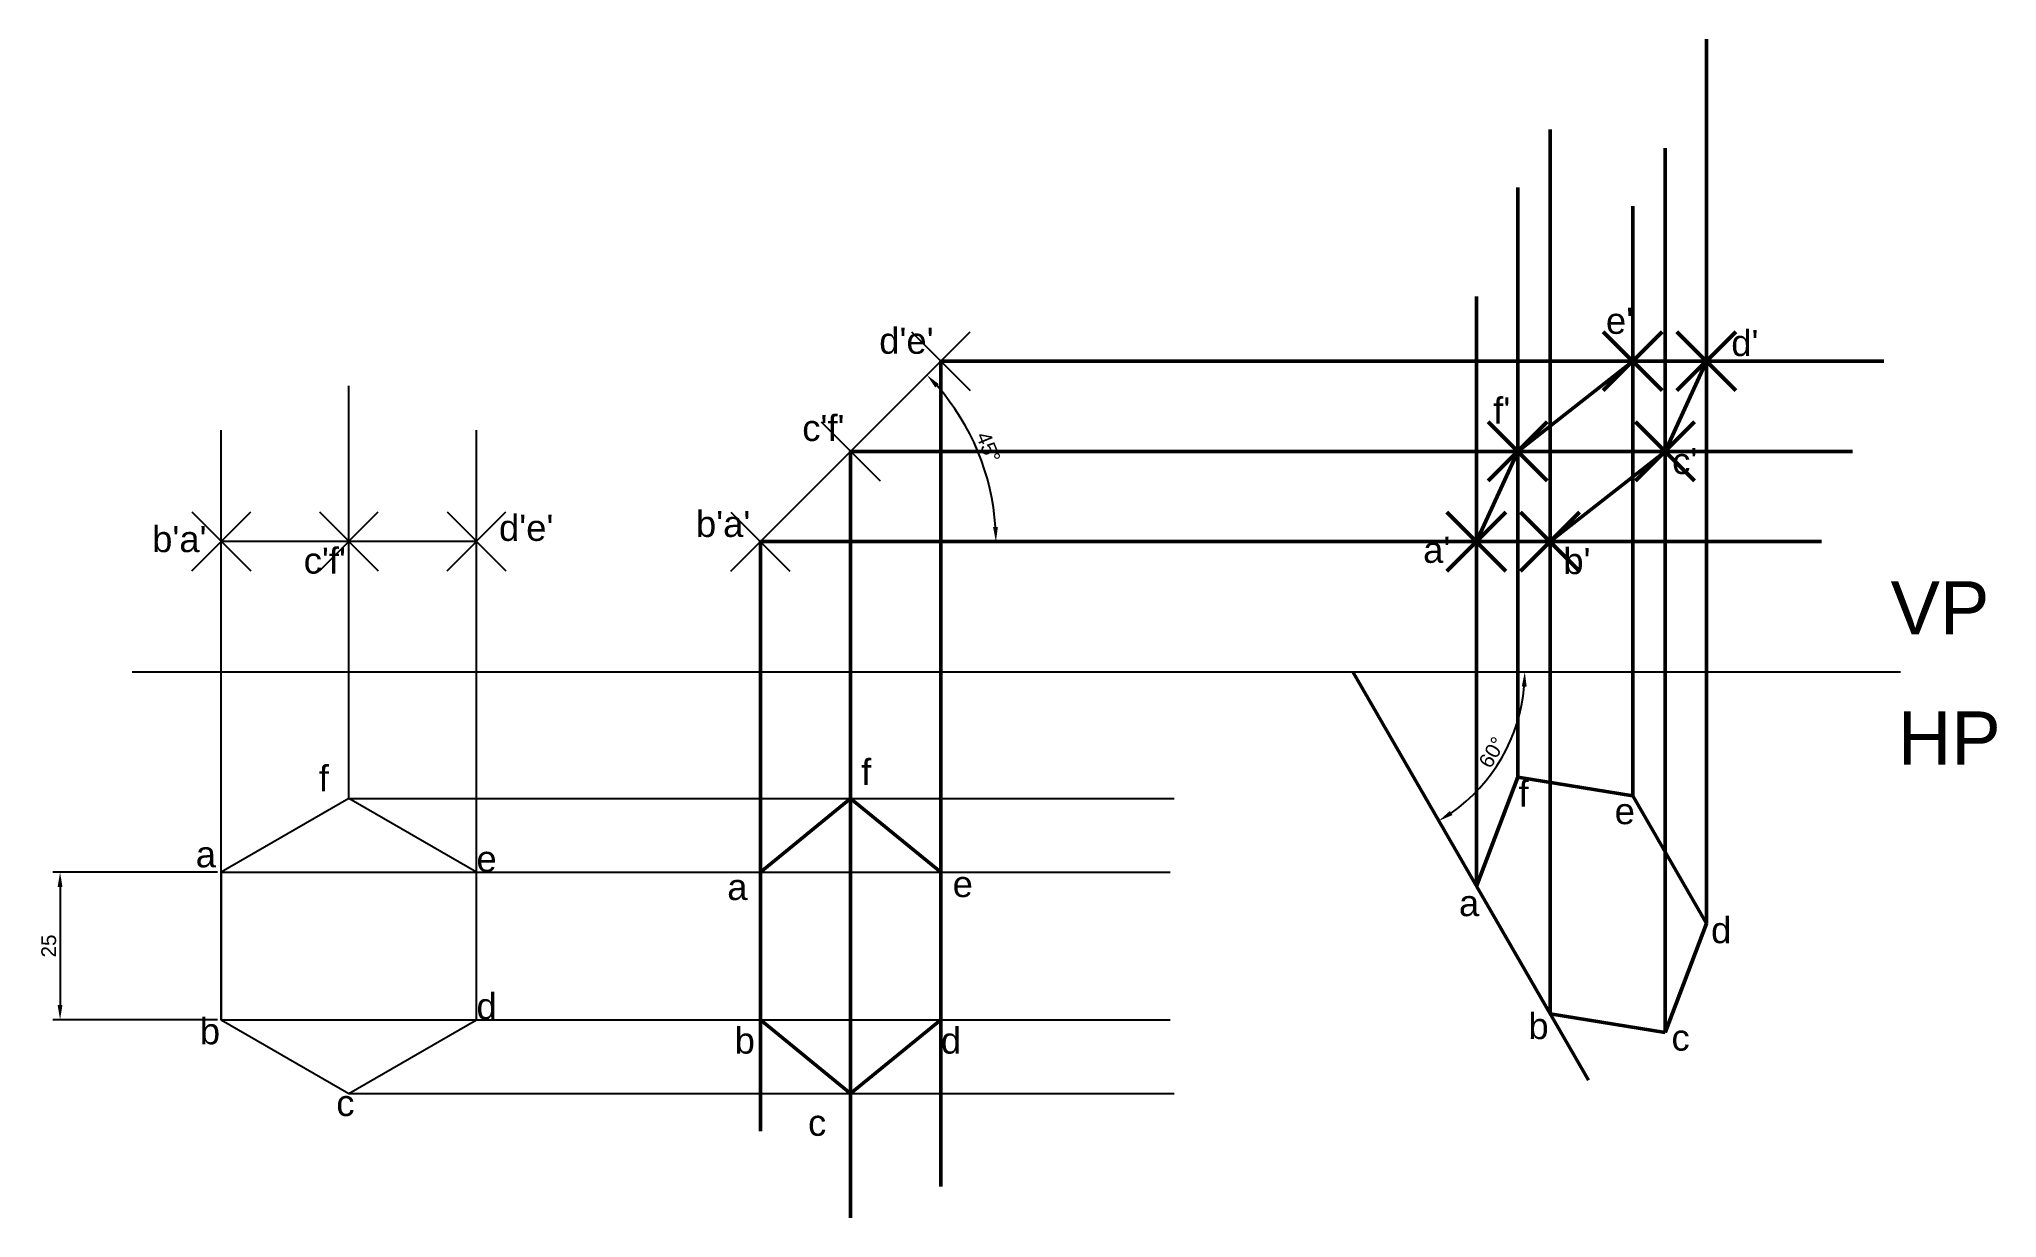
# Model space of a CAD drawing. Header units: millimetres. Extents: x 213 to 545, y 236 to 435.
import ezdxf

# ---------------------------------------------------------------- set-up
doc = ezdxf.new("R2010")
doc.units = ezdxf.units.MM
doc.header["$PDMODE"] = 3
doc.header["$PDSIZE"] = 5
doc.styles.get("Standard").update_dxf_attribs({"font": 'arial.ttf'})
doc.dimstyles.new('ISO-25', dxfattribs={"dimtxt": 2.5, "dimasz": 2.5, "dimexe": 1.25, "dimexo": 0.625, "dimtad": 1, "dimtxsty": 'Standard', "dimcen": 2.5, "dimadec": 0, "dimazin": 0, "dimtfac": 1, "dimtmove": 0, "dimatfit": 3, "dimfxl": 1, "dimarcsym": 0})

# ---------------------------------------------------------------- blocks, each defined once
blk = doc.blocks.new('*D1')
at = {"color": 0, "lineweight": -2, "transparency": 16777216}
for p, q in [((243.1, 294.14), (215.13, 294.14)), ((216.38, 291.64), (216.38, 271.64)), ((243.1, 269.14), (215.13, 269.14))]:
    blk.add_line(p, q, dxfattribs=at)
at = {"color": 0, "lineweight": 50, "transparency": 16777216}
for points in [[(215.96, 291.64), (216.79, 291.64), (216.38, 294.14)], [(215.96, 271.64), (216.79, 271.64), (216.38, 269.14)]]:
    blk.add_solid(points, dxfattribs=at)
at = {"layer": 'Defpoints', "color": 0, "lineweight": 50, "transparency": 16777216}
for p in [(243.73, 294.14), (216.38, 269.14), (243.73, 269.14)]:
    blk.add_point(p, dxfattribs=at)
at = {"color": 0, "lineweight": 50, "transparency": 16777216, "insert": (214.47, 281.64), "char_height": 2.5, "attachment_point": 5, "rotation": 90}
blk.add_mtext('25', dxfattribs=at)
blk = doc.blocks.new('*D5')
at = {"color": 0, "lineweight": -2, "transparency": 16777216}
blk.add_arc((335.19, 350.22), 39.96, 3.5848, 41.4152, dxfattribs=at)
at = {"color": 0, "lineweight": 50, "transparency": 16777216}
for points in [[(364.85, 376.37), (365.46, 376.94), (363.45, 378.48)], [(375.49, 352.73), (374.66, 352.71), (375.15, 350.22)]]:
    blk.add_solid(points, dxfattribs=at)
at = {"layer": 'Defpoints', "color": 0, "lineweight": 50, "transparency": 16777216}
for p in [(365.81, 380.84), (373.79, 360.57), (335.19, 350.22), (335.19, 350.22), (405.19, 350.22)]:
    blk.add_point(p, dxfattribs=at)
at = {"color": 0, "lineweight": 50, "transparency": 16777216, "insert": (373.86, 366.24), "char_height": 2.5, "attachment_point": 5, "rotation": 292.5}
blk.add_mtext('45°', dxfattribs=at)
blk = doc.blocks.new('*D6')
at = {"color": 0, "lineweight": -2, "transparency": 16777216}
blk.add_arc((435.68, 328.14), 29.2, 304.9067, 355.0933, dxfattribs=at)
at = {"color": 0, "lineweight": 50, "transparency": 16777216}
for points in [[(464.36, 325.66), (465.19, 325.63), (464.88, 328.14)], [(452.61, 303.85), (452.17, 304.55), (450.28, 302.86)]]:
    blk.add_solid(points, dxfattribs=at)
at = {"layer": 'Defpoints', "color": 0, "lineweight": 50, "transparency": 16777216}
for p in [(228.64, 328.14), (435.68, 328.14), (528.64, 328.14), (458.05, 309.37), (475.68, 258.86)]:
    blk.add_point(p, dxfattribs=at)
at = {"color": 0, "lineweight": 50, "transparency": 16777216, "insert": (459.32, 314.49), "char_height": 2.5, "attachment_point": 5, "rotation": 60}
blk.add_mtext('60°', dxfattribs=at)

msp = doc.modelspace()

# ---------------------------------------------------------------- linework, layer by layer
at = {"lineweight": 50}
for p, q in [((495.688, 285.455), (495.688, 435.455)), ((469.171, 270.146), (469.171, 420.146)), ((488.68, 266.975), (488.68, 416.975)), ((463.68, 310.276), (463.68, 410.276)), ((483.188, 307.106), (483.188, 407.106)), ((456.671, 291.796), (456.671, 391.796)), ((365.806, 380.84), (365.806, 240.84)), ((365.806, 380.84), (525.806, 380.84)), ((463.68, 365.531), (483.188, 380.84)), ((483.188, 380.84), (495.688, 380.84)), ((495.688, 380.84), (488.68, 365.531)), ((350.496, 365.531), (350.496, 235.531)), ((350.496, 365.531), (520.496, 365.531)), ((456.671, 350.222), (463.68, 365.531)), ((488.68, 365.531), (469.171, 350.222)), ((335.187, 350.222), (335.187, 250.222)), ((335.187, 350.222), (515.187, 350.222)), ((469.171, 350.222), (456.671, 350.222)), ((435.68, 328.145), (475.68, 258.863)), ((456.671, 291.796), (463.68, 310.276)), ((463.68, 310.276), (483.188, 307.106)), ((335.187, 294.144), (350.496, 306.644)), ((350.496, 306.644), (365.806, 294.144)), ((483.188, 307.106), (495.688, 285.455)), ((335.187, 269.144), (335.187, 294.144)), ((365.806, 294.144), (365.806, 269.144)), ((469.171, 270.146), (456.671, 291.796)), ((495.688, 285.455), (488.68, 266.975)), ((350.496, 256.644), (335.187, 269.144)), ((365.806, 269.144), (350.496, 256.644)), ((488.68, 266.975), (469.171, 270.146))]:
    msp.add_line(p, q, dxfattribs=at)
for p, q in [((335.187, 350.222), (365.806, 380.84)), ((265.376, 306.644), (265.376, 376.644)), ((243.725, 269.144), (243.725, 369.144)), ((287.026, 269.144), (287.026, 369.144)), ((243.725, 350.282), (287.026, 350.282)), ((228.64, 328.145), (528.64, 328.145)), ((265.376, 306.644), (405.376, 306.644)), ((243.725, 294.144), (404.725, 294.144)), ((243.725, 269.144), (404.725, 269.144)), ((265.376, 256.644), (405.376, 256.644))]:
    msp.add_line(p, q)
msp.add_lwpolyline([(287.026, 269.144), (287.026, 294.144), (265.376, 306.644), (243.725, 294.144), (243.725, 269.144), (265.376, 256.644)], close=True)
for p in [(365.806, 380.84), (350.496, 365.531), (243.725, 350.282), (265.376, 350.282), (287.026, 350.282), (335.187, 350.222)]:
    msp.add_point(p)
for p in [(483.188, 380.84), (495.688, 380.84), (463.68, 365.531), (488.68, 365.531), (456.671, 350.222), (469.171, 350.222)]:
    msp.add_point(p, dxfattribs=at)

# ---------------------------------------------------------------- texts
for s, height, p in [("e'", 4.4233, (478.636, 385.472)), ("d'e'", 4.4233, (355.355, 382.093)), ("d'", 4.4233, (499.906, 381.713)), ("f'", 4.4233, (459.522, 370.263)), ("c'f'", 4.4233, (342.296, 367.297)), ("c'", 4.4233, (489.878, 361.686)), ("b'a'", 4.4233, (324.256, 351.022)), ("b'a'", 4.4233, (232.002, 348.449)), ("d'e'", 4.4233, (290.847, 350.354)), ("c'f'", 4.4233, (257.715, 344.801)), ("a'", 4.4233, (447.632, 346.633)), ("b'", 4.4233, (471.414, 344.725)), ('f', 4.423, (260.263, 307.859)), ('f', 4.423, (352.299, 308.925)), ('f', 4.423, (463.819, 305.277)), ('e', 4.423, (480.119, 302.302)), ('a', 4.423, (239.404, 294.984)), ('e', 4.423, (287.026, 294.216)), ('a', 4.423, (329.572, 289.44)), ('e', 4.423, (367.806, 289.941)), ('a', 4.423, (453.708, 286.704)), ('d', 4.423, (496.478, 282.12)), ('d', 4.423, (287.026, 269.216)), ('b', 4.423, (240.094, 264.969)), ('b', 4.423, (465.489, 265.855)), ('b', 4.423, (330.825, 263.389)), ('d', 4.423, (365.806, 263.389)), ('c', 4.423, (489.762, 263.889)), ('c', 4.423, (263.245, 252.789)), ('c', 4.423, (343.279, 249.444))]:
    msp.add_text(s, height=height, dxfattribs=at).set_placement(p)
at = {"lineweight": 50, "char_height": 9, "attachment_point": 1}
for s, insert in [('VP', (526.926, 343.505)), ('HP', (528.159, 321.424))]:
    msp.add_mtext_dynamic_manual_height_columns(s, width=0.2741, gutter_width=22.116, heights=[0], dxfattribs=dict(at, insert=insert))

# ---------------------------------------------------------------- dimensions: what is measured, and where the dimension line sits
at = {"lineweight": 50}
for base, line1, line2, picture, middle in [((373.79, 360.565), ((335.187, 350.222), (405.187, 350.222)), ((335.187, 350.222), (365.806, 380.84)), '*D5', (373.861, 366.241)), ((458.05, 309.374), ((435.68, 328.145), (475.68, 258.863)), ((228.64, 328.145), (528.64, 328.145)), '*D6', (459.323, 314.495))]:
    dim = msp.add_angular_dim_2l(base=base, line1=line1, line2=line2, dimstyle='ISO-25', dxfattribs=at)
    dim.commit()
    dim.dimension.update_dxf_attribs({"geometry": picture, "text_midpoint": middle})
dim = msp.add_linear_dim(base=(216.376, 269.144), p1=(243.725, 294.144), p2=(243.725, 269.144), angle=90, dimstyle='ISO-25', dxfattribs=at)
dim.commit()
dim.dimension.update_dxf_attribs({"geometry": '*D1', "text_midpoint": (214.474, 281.644)})

doc.saveas('drawing.dxf')
